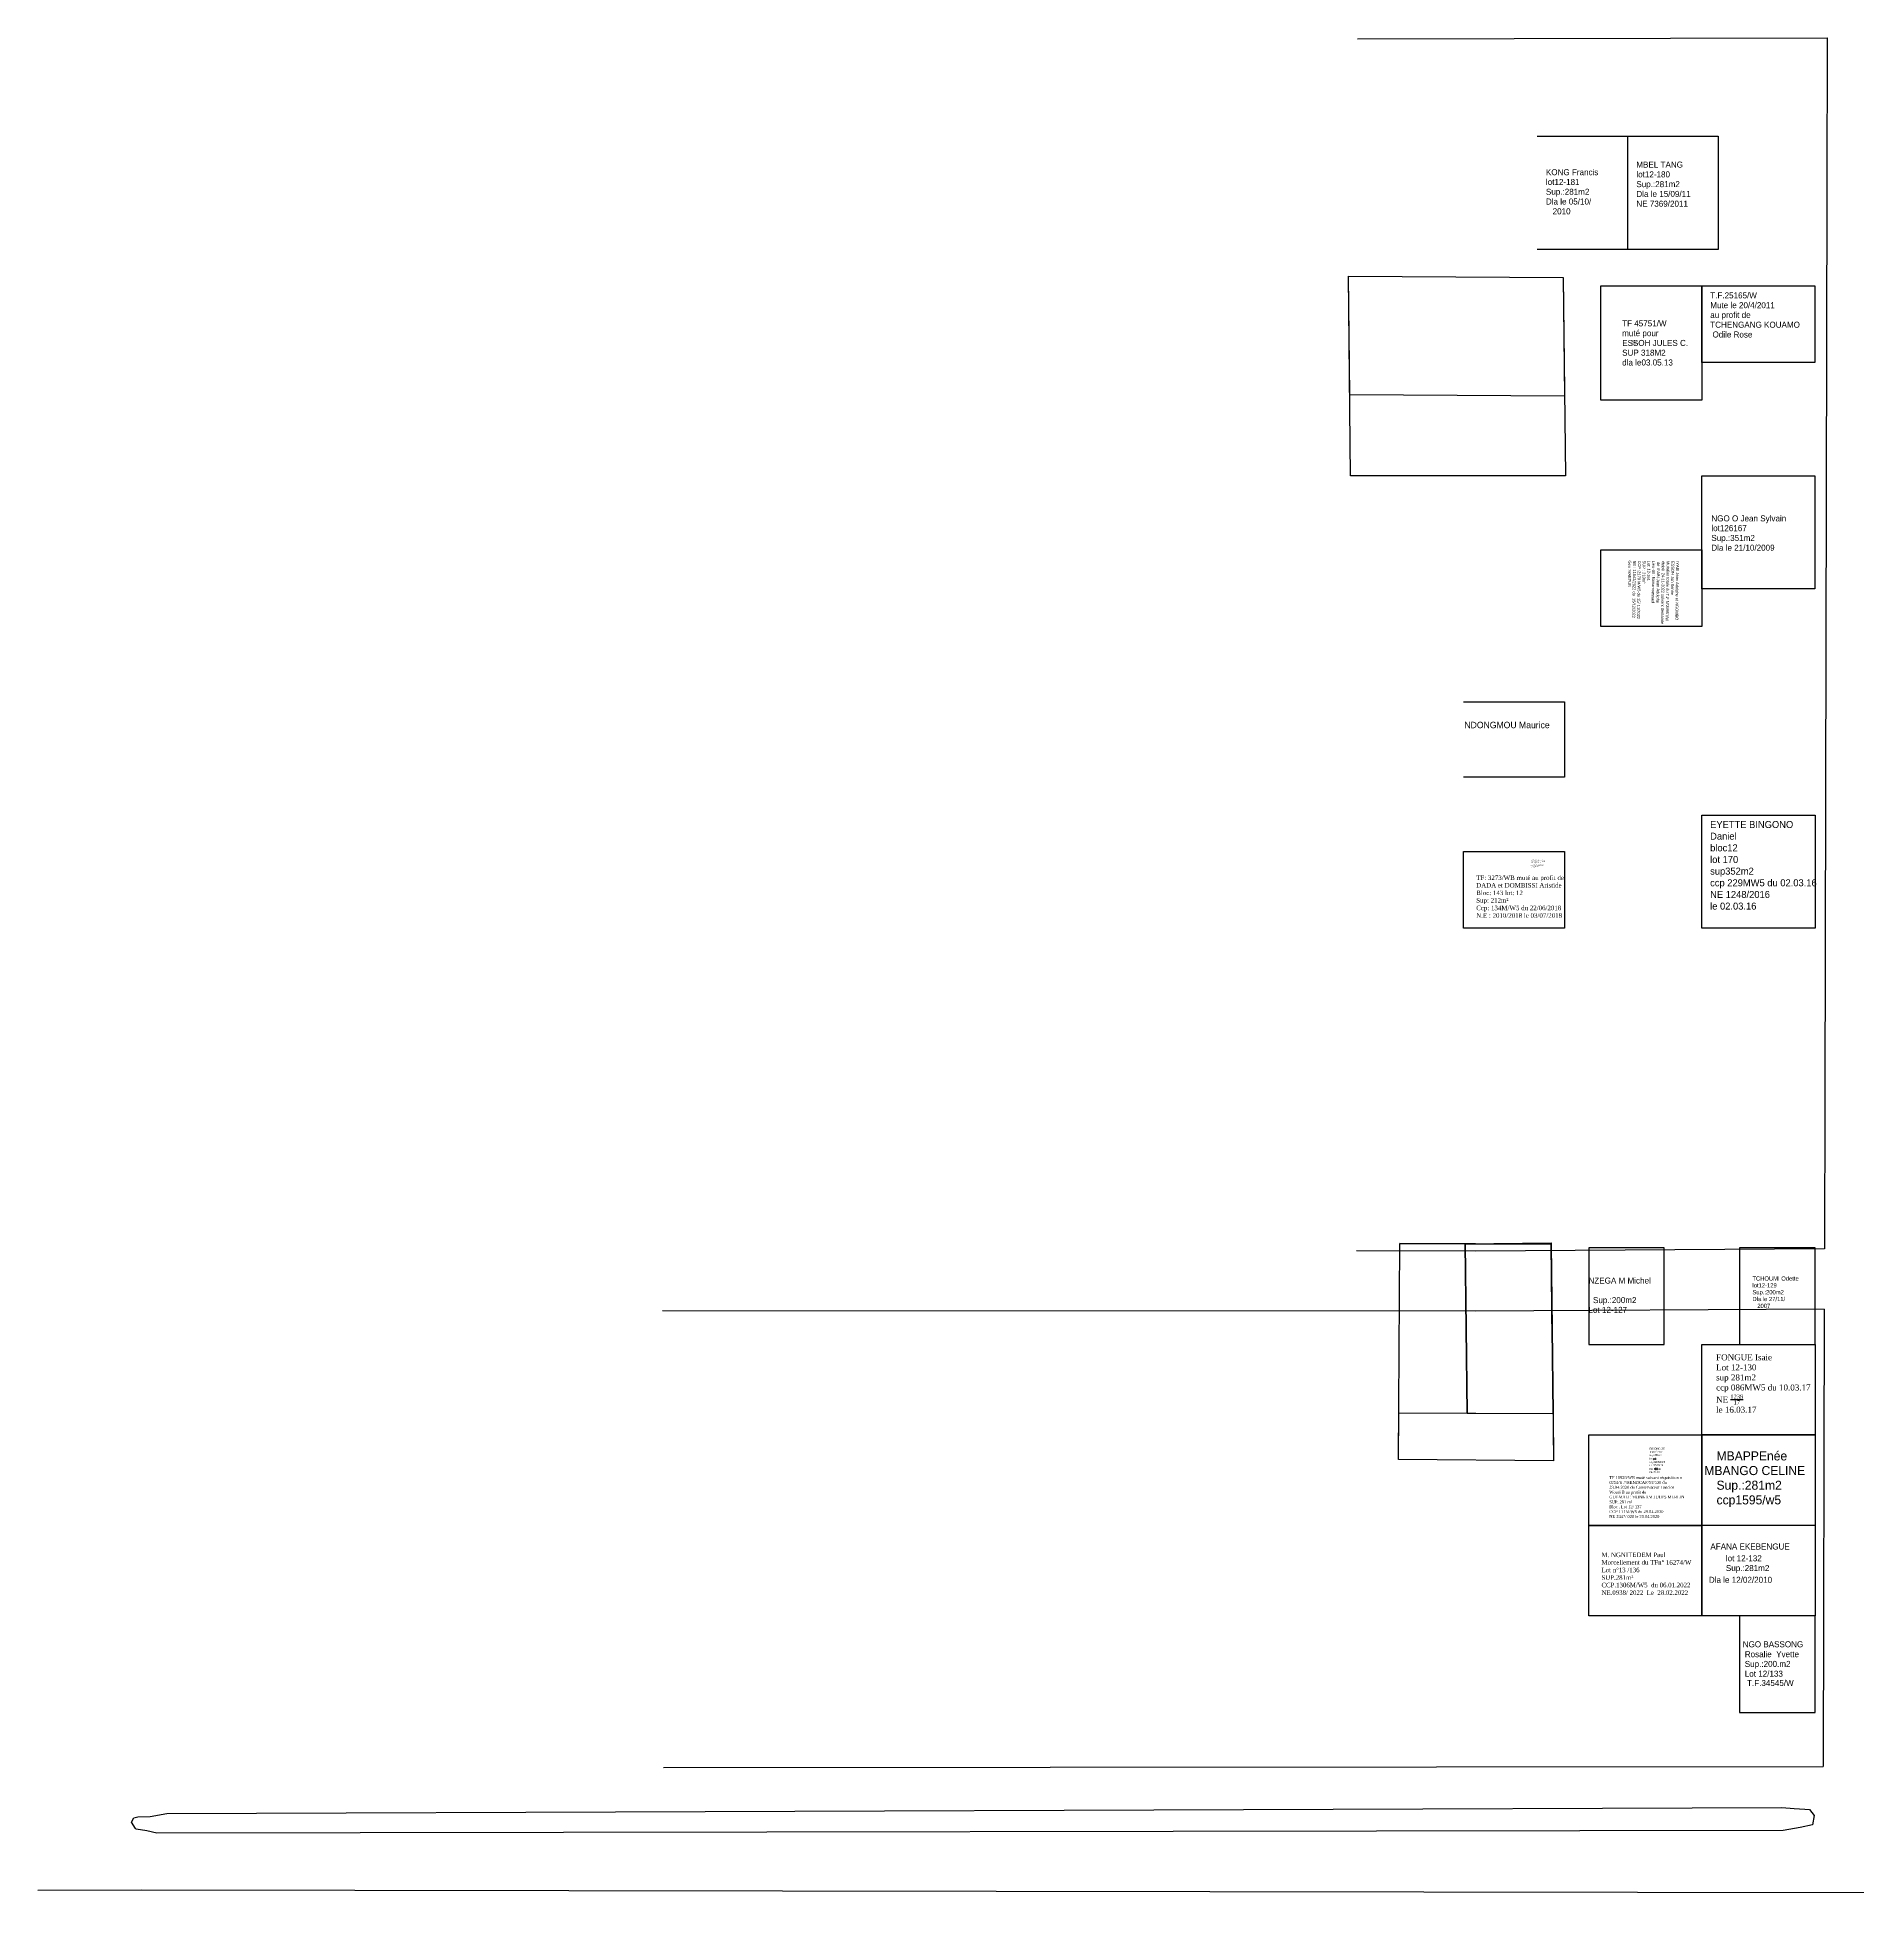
# Model space of a CAD drawing. Header units: millimetres. Extents: x 579832 to 917290, y 449831 to 1452191.
# Drawn here: x 915948.9 to 916250.5, y 1451291.8 to 1451604.1 of the extents above; entities that cross this region are included whole.
import ezdxf

# ---------------------------------------------------------------- set-up
doc = ezdxf.new("R2010")
doc.units = ezdxf.units.MM
doc.header["$LTSCALE"] = 10
for name, color, linetype in [('end maj 26 02 2021', 7, 'Continuous'), ('MAJ FER 2022', 7, 'Continuous'), ('MAJ JAN 2022', 1, 'Continuous')]:
    doc.layers.add(name, color=color, linetype=linetype)
doc.styles.add('Times 1.0', font='times.ttf', dxfattribs={"width": 0.99, "height": 1})

msp = doc.modelspace()

# ---------------------------------------------------------------- linework, layer by layer
at = {"color": 6, "lineweight": 30, "flags": 128}
msp.add_lwpolyline([(916224.7, 1451519.26), (916224.7, 1451512.8), (916224.71, 1451506.55), (916207.96, 1451506.55), (916207.96, 1451519.26)], close=True, dxfattribs=at)
at = {"layer": 'end maj 26 02 2021', "ltscale": 0.0014}
for p, q in [((916197.43, 1451587.8), (916212.41, 1451587.8)), ((916212.41, 1451587.8), (916212.41, 1451569.05)), ((916212.41, 1451587.8), (916227.43, 1451587.8)), ((916227.43, 1451587.8), (916227.42, 1451581.55)), ((916227.42, 1451581.55), (916227.41, 1451569.05)), ((916212.41, 1451569.05), (916197.42, 1451569.05)), ((916227.41, 1451569.05), (916212.41, 1451569.05)), ((916224.7, 1451531.54), (916243.45, 1451531.54)), ((916224.7, 1451519.25), (916224.7, 1451531.54)), ((916243.45, 1451531.54), (916243.45, 1451512.8)), ((916224.7, 1451512.8), (916224.7, 1451519.25)), ((916243.45, 1451512.8), (916224.7, 1451512.8)), ((916199.73, 1451404.18), (916174.63, 1451404.27)), ((916199.91, 1451388.33), (916199.73, 1451404.18)), ((916224.72, 1451342.56), (916224.72, 1451357.56)), ((916243.47, 1451357.56), (916243.47, 1451342.56)), ((916230.97, 1451342.56), (916224.72, 1451342.56))]:
    msp.add_line(p, q, dxfattribs=at)
at = {"layer": 'end maj 26 02 2021', "color": 3, "ltscale": 0.0014}
for p, q in [((916224.7, 1451563.04), (916243.45, 1451563.04)), ((916224.7, 1451550.3), (916224.7, 1451563.04)), ((916243.45, 1451563.04), (916243.45, 1451550.29)), ((916243.45, 1451550.29), (916224.7, 1451550.3))]:
    msp.add_line(p, q, dxfattribs=at)
at = {"layer": 'end maj 26 02 2021'}
for p, q in [((916185.21, 1451494.05), (916201.96, 1451494.05)), ((916201.96, 1451494.05), (916201.96, 1451481.55)), ((916201.96, 1451481.55), (916185.21, 1451481.56)), ((916243.46, 1451403.55), (916230.96, 1451403.55)), ((916230.96, 1451403.55), (916230.96, 1451387.55)), ((916243.47, 1451387.55), (916243.46, 1451403.55)), ((916230.96, 1451387.55), (916243.47, 1451387.55)), ((916224.71, 1451372.56), (916243.47, 1451372.56)), ((916224.72, 1451357.56), (916224.71, 1451372.56)), ((916243.47, 1451372.56), (916243.47, 1451357.56)), ((916243.47, 1451357.56), (916224.72, 1451357.56)), ((916243.47, 1451342.56), (916230.97, 1451342.56)), ((916230.97, 1451342.56), (916230.97, 1451326.56)), ((916243.47, 1451326.56), (916243.47, 1451342.56)), ((916230.97, 1451326.56), (916243.47, 1451326.56))]:
    msp.add_line(p, q, dxfattribs=at)
for points in [[(916167.62, 1451603.93), (916245.46, 1451604.14)], [(916245.46, 1451604.14), (916245.01, 1451403.41)], [(916245.01, 1451403.41), (916187.19, 1451403.04), (916167.47, 1451403.06)], [(916244.99, 1451393.41), (916187.22, 1451393.04), (916052.46, 1451393.13)], [(916244.99, 1451393.41), (916244.82, 1451317.59)], [(916052.6, 1451317.45), (916244.82, 1451317.59)], [(915948.89, 1451297.1), (915966.06, 1451297.15), (916214.02, 1451296.79), (916262.82, 1451296.73), (916295.57, 1451293.6), (916303.98, 1451291.77)]]:
    msp.add_lwpolyline(points, dxfattribs=at)
at = {"layer": 'end maj 26 02 2021', "ltscale": 0.0014, "flags": 128}
for points in [[(916166.16, 1451564.61), (916201.72, 1451564.39), (916202.11, 1451531.54), (916166.46, 1451531.54)], [(916166.16, 1451564.61), (916201.72, 1451564.39), (916201.95, 1451544.72), (916166.34, 1451544.94)], [(916174.63, 1451404.27), (916199.74, 1451404.18), (916200.14, 1451368.27), (916174.44, 1451368.46)], [(916174.48, 1451376.21), (916200.05, 1451376.12), (916200.14, 1451368.27), (916174.44, 1451368.46)]]:
    msp.add_lwpolyline(points, close=True, dxfattribs=at)
at = {"layer": 'end maj 26 02 2021', "color": 3, "linetype": 'ByBlock', "lineweight": -3, "ltscale": 0.0014, "flags": 128}
for points in [[(916166.16, 1451564.61), (916201.72, 1451564.39), (916202.11, 1451531.54), (916166.46, 1451531.54)], [(916174.63, 1451404.27), (916199.74, 1451404.18), (916200.14, 1451368.27), (916174.44, 1451368.46)], [(916205.96, 1451372.56), (916224.71, 1451372.56), (916224.71, 1451357.56), (916205.96, 1451357.56)], [(916205.96, 1451372.56), (916224.71, 1451372.56), (916224.71, 1451357.56), (916205.96, 1451357.56)]]:
    msp.add_lwpolyline(points, close=True, dxfattribs=at)
at = {"layer": 'end maj 26 02 2021', "color": 3, "ltscale": 0.0014, "flags": 128}
msp.add_lwpolyline([(916207.95, 1451563.04), (916224.7, 1451563.04), (916224.7, 1451550.3), (916224.7, 1451544.04), (916207.95, 1451544.04)], close=True, dxfattribs=at)
at = {"layer": 'end maj 26 02 2021', "color": 150, "linetype": 'ByBlock', "lineweight": -3, "ltscale": 0.0014, "flags": 128}
for points in [[(916224.71, 1451475.3), (916243.46, 1451475.3), (916243.46, 1451456.55), (916224.71, 1451456.53)], [(916185.49, 1451404.23), (916199.73, 1451404.16), (916200.14, 1451368.27), (916174.44, 1451368.46), (916174.47, 1451376.21), (916185.8, 1451376.17)]]:
    msp.add_lwpolyline(points, close=True, dxfattribs=at)
at = {"layer": 'end maj 26 02 2021', "color": 3, "lineweight": -3, "ltscale": 0.0014, "flags": 128}
msp.add_lwpolyline([(916185.21, 1451469.24), (916201.96, 1451469.23), (916201.96, 1451456.56), (916185.21, 1451456.55)], close=True, dxfattribs=at)
at = {"layer": 'end maj 26 02 2021', "color": 3}
msp.add_lwpolyline([(916201.96, 1451469.23), (916201.96, 1451456.56), (916185.21, 1451456.55), (916185.21, 1451469.24)], close=True, dxfattribs=at)
at = {"layer": 'end maj 26 02 2021', "color": 6, "linetype": 'ByBlock', "lineweight": -3, "ltscale": 0.0014, "flags": 128}
msp.add_lwpolyline([(916185.49, 1451404.23), (916199.73, 1451404.39), (916200.14, 1451368.27), (916174.44, 1451368.46), (916174.48, 1451376.23), (916185.81, 1451376.17)], close=True, dxfattribs=at)
at = {"layer": 'end maj 26 02 2021', "ltscale": 0.0014, "flags": 128}
for points in [[(916185.48, 1451404.23), (916185.8, 1451376.17), (916200.05, 1451376.12), (916199.73, 1451404.16), (916185.48, 1451404.23)], [(916185.48, 1451404.23), (916199.74, 1451404.18), (916199.74, 1451404.18), (916200.05, 1451376.12)]]:
    msp.add_lwpolyline(points, dxfattribs=at)
at = {"layer": 'end maj 26 02 2021', "flags": 128}
msp.add_lwpolyline([(916218.46, 1451403.56), (916205.96, 1451403.56), (916205.96, 1451387.56), (916218.46, 1451387.56)], close=True, dxfattribs=at)
at = {"layer": 'end maj 26 02 2021', "color": 150, "linetype": 'ByBlock', "lineweight": -3, "ltscale": 0.0014, "flags": 128}
msp.add_lwpolyline([(916230.96, 1451387.55), (916243.47, 1451387.55), (916243.47, 1451372.56), (916224.71, 1451372.56), (916224.71, 1451387.56), (916230.96, 1451387.55)], dxfattribs=at)
at = {"layer": 'end maj 26 02 2021'}
msp.add_lwpolyline([(915968.61, 1451306.52), (915966.97, 1451306.92), (915965.19, 1451307.2), (915965.07, 1451307.33), (915964.44, 1451308.35), (915964.84, 1451309.11), (915965.47, 1451309.23), (915967.51, 1451309.33), (915970.31, 1451309.8), (916237.98, 1451310.81), (916240.01, 1451310.66), (916241.79, 1451310.5), (916242.55, 1451310.49), (916243.3, 1451309.47), (916243.03, 1451307.94), (916240.99, 1451307.47), (916238.18, 1451307)], close=True, dxfattribs=at)
at = {"layer": 'MAJ JAN 2022', "lineweight": -3, "ltscale": 0.0014, "flags": 128}
msp.add_lwpolyline([(916205.96, 1451357.56), (916224.72, 1451357.56), (916224.72, 1451342.56), (916218.47, 1451342.56), (916205.96, 1451342.56)], close=True, dxfattribs=at)

# ---------------------------------------------------------------- texts
at = {"color": 3, "insert": (916220.93, 1451517.37), "char_height": 0.4757, "width": 35.5705, "attachment_point": 1, "rotation": 269.1643}
msp.add_mtext('{\\C0;IYABI Jean Adolphe et NGOMBO \\PESSOH Jan Senne \\PMutation totale du T.F N°28951/W\\Pétabli  24-11-2022 suivant demande\\P de IYABI Jean Adolphe\\PLieu-dit : Bonamoussadi\\PLot: 12-161\\PSUP : 213m²\\PCCP :2170 M/W5 du 15/ 11/2022\\PNE : 11542/2022 du  15/12/2022\\PGeo :MAETUR}', dxfattribs=at)
at = {"layer": 'end maj 26 02 2021'}
for s, height, p in [('KONG Francis', 1, (916198.86, 1451581.35)), ('Sup.:281m2', 1, (916198.86, 1451578.11)), ('lot12-181', 1, (916198.86, 1451579.73)), ('Dla le 05/10/', 1, (916198.86, 1451576.49)), ('   2010', 1, (916198.86, 1451574.87)), ('Mute le 20/4/2011', 1, (916226.1, 1451559.31)), ('TCHENGANG KOUAMO', 1, (916226.1, 1451556.07)), ('au profit de', 1, (916226.1, 1451557.69)), ('lot12-164', 0.1, (916213.04, 1451553.56)), ('Sup.: 318 m2', 0.1, (916213.04, 1451553.4)), ('Dla le 28/06/', 0.1, (916213.04, 1451553.24)), ('TONKWA Rose', 0.1, (916213.06, 1451553.75)), ('MBATCHA née ', 0.1, (916213.06, 1451553.91)), ('   2011', 0.1, (916213.04, 1451553.07)), (' Odile Rose', 1, (916226.1, 1451554.45)), ('NGO O Jean Sylvain', 1, (916226.28, 1451523.97)), ('lot126167', 1, (916226.28, 1451522.35)), ('Sup.:351m2', 1, (916226.28, 1451520.73)), ('Dla le 21/10/2009', 1, (916226.28, 1451519.11)), ('TCHOUMI Odette', 0.7, (916233.09, 1451398.13)), ('lot12-129', 0.7, (916233.09, 1451397)), ('Sup.:200m2', 0.7, (916233.09, 1451395.86)), ('Dla le 27/11/', 0.7, (916233.09, 1451394.73)), ('   2007', 0.7, (916233.09, 1451393.6)), ('AFANA EKEBENGUE', 1, (916226.12, 1451353.56)), ('Sup.:281m2', 1, (916228.69, 1451349.99)), ('lot 12-132', 1, (916228.69, 1451351.61)), ('Dla le 12/02/2010', 1, (916225.87, 1451348.04))]:
    msp.add_text(s, height=height, dxfattribs=at).set_placement(p)
at = {"layer": 'end maj 26 02 2021', "ltscale": 0.0014}
for s, p in [('lot12-180', (916213.85, 1451580.99)), ('MBEL TANG', (916213.85, 1451582.61)), ('Sup.:281m2', (916213.85, 1451579.37)), ('Dla le 15/09/11', (916213.85, 1451577.75)), ('NE 7369/2011', (916213.85, 1451576.13))]:
    msp.add_text(s, height=1, dxfattribs=at).set_placement(p)
at = {"layer": 'end maj 26 02 2021', "color": 1, "ltscale": 0.0014}
for s, p in [('T.F.25165/W', (916226.1, 1451560.93)), ('TF 45751/W', (916211.5, 1451556.29)), ('muté pour', (916211.5, 1451554.67)), ('ESSOH JULES C.', (916211.5, 1451553.05)), ('SUP 318M2', (916211.5, 1451551.43)), ('dla le03.05.13', (916211.5, 1451549.81))]:
    msp.add_text(s, height=1, dxfattribs=at).set_placement(p)
at = {"layer": 'end maj 26 02 2021', "color": 0}
for s, height, p in [('NDONGMOU Maurice', 1.0686, (916185.35, 1451489.69)), ('MBAPPEnée', 1.5, (916227.14, 1451368.33)), ('MBAPPEnée', 1.5, (916227.14, 1451368.33)), ('MBAPPEnée', 1.5, (916227.14, 1451368.33)), ('MBAPPEnée', 1.5, (916227.14, 1451368.33)), ('MBANGO CELINE', 1.5, (916225.12, 1451365.9)), ('MBANGO CELINE', 1.5, (916225.12, 1451365.9)), ('MBANGO CELINE', 1.5, (916225.12, 1451365.9)), ('MBANGO CELINE', 1.5, (916225.12, 1451365.9)), ('Sup.:281m2', 1.5, (916227.14, 1451363.47)), ('Sup.:281m2', 1.5, (916227.14, 1451363.47)), ('Sup.:281m2', 1.5, (916227.14, 1451363.47)), ('Sup.:281m2', 1.5, (916227.14, 1451363.47)), ('ccp1595/w5', 1.5, (916227.14, 1451361.04)), ('ccp1595/w5', 1.5, (916227.14, 1451361.04)), ('ccp1595/w5', 1.5, (916227.14, 1451361.04)), ('ccp1595/w5', 1.5, (916227.14, 1451361.04))]:
    msp.add_text(s, height=height, dxfattribs=at).set_placement(p)
at = {"layer": 'end maj 26 02 2021', "color": 7}
for s, p in [('NZEGA M Michel', (916205.92, 1451397.64)), ('Lot 12-127', (916205.92, 1451392.78)), ('  Sup.:200m2', (916205.92, 1451394.4)), ('NGO BASSONG', (916231.48, 1451337.36)), ('Sup.:200.m2', (916231.82, 1451334.1)), ('Rosalie  Yvette', (916231.82, 1451335.71)), ('Lot 12/133', (916231.82, 1451332.48))]:
    msp.add_text(s, height=1, dxfattribs=at).set_placement(p)
at = {"layer": 'end maj 26 02 2021', "color": 1}
msp.add_text('T.F.34545/W', height=1, dxfattribs=at).set_placement((916232.2, 1451330.94))
at = {"layer": 'end maj 26 02 2021', "color": 7, "attachment_point": 1}
for s, insert, char_height, width in [('EYETTE BINGONO\\PDaniel\\Pbloc12\\Plot 170\\Psup352m2\\Pccp 229MW5 du 02.03.16\\PNE 1248/2016\\Ple 02.03.16', (916226.08, 1451474.31), 1.1588, 18.4), ('{\\C1;TFn°3273/W Muté au profit de\\P}DOMBISSI Aristide et DOUMBI DADA Josph lot12-143\\Psup212m2\\Pccp 064M/W5 du 21.06.2016\\PNE 4652/2016 le\\P22.06.2016', (916196.3, 1451467.89), 0.1251, 2.4948)]:
    msp.add_mtext(s, dxfattribs=dict(at, insert=insert, char_height=char_height, width=width))
at = {"layer": 'end maj 26 02 2021', "insert": (916187.31, 1451465.28), "char_height": 0.75, "attachment_point": 1}
msp.add_mtext_dynamic_manual_height_columns('{\\fTimes New Roman|b0|i0|c0|p18;\\C1;TF: 3273/WB muté au profit de\\C256;\\PDADA et DOMBISSI Aristide\\PBloc: 143 lot: 12\\PSup: 212m²\\PCcp: 134M/W5 du 22/06/2018\\PN.E : 2010/2018 le 03/07/2018}', width=126.9745, gutter_width=12.5, heights=[49.26], dxfattribs=at)
at = {"layer": 'end maj 26 02 2021', "color": 150, "linetype": 'ByBlock', "lineweight": -3, "ltscale": 0.0014, "attachment_point": 1, "style": 'Times 1.0'}
for s, insert, char_height, width in [('\\A1;FONGUE Isaie\\PLot 12-130\\Psup 281m2\\Pccp 086MW5 du 10.03.17\\PNE {\\H0.7x;\\S1238/17;}\\Ple 16.03.17', (916227.07, 1451385.92), 1, 85.2564), ('\\A1;BIKONO ZE Jean clause\\Psup 281m²\\Plot {\\H0.7x;\\S12/137;}\\Pccp 667MW5 du 07.08.19\\PNE {\\H0.7x;\\S4073/2019;} le 04.09.19', (916216.03, 1451370.43), 0.3133, 2.9737), ('{\\C1;TF 10929/WB muté suivant réquisition n\\P0254/Y.7/MINDCAF/5/P530 du 23.04.2020 du Conservateur Foncier Wouri B au profit de\\C256;\\PGUEMALE MONKAM JULES MERLIN\\PSUP. 281 m²\\PBloc , Lot 12/ 137\\PCCP 111M/W5 du 29.04.2020\\PNE 2447/ 020 le 29.04.2020}', (916209.37, 1451365.73), 0.4841, 11.7067)]:
    msp.add_mtext(s, dxfattribs=dict(at, insert=insert, char_height=char_height, width=width))
at = {"layer": 'MAJ FER 2022', "color": 150, "linetype": 'ByBlock', "lineweight": -3, "ltscale": 0.0014, "insert": (916208.07, 1451353.05), "char_height": 0.75, "width": 15.5108, "attachment_point": 1, "style": 'Times 1.0'}
msp.add_mtext('{\\fTimes New Roman|b0|i0|c186|p18;\\C7;M\\fTimes New Roman|b0|i0|c0|p18;. NGNITEDEM Paul \\P\\C1;Morcellement du TFn° 16274/W\\fTimes New Roman|b0|i0|c186|p18;\\P\\C7;Lot n°1\\fTimes New Roman|b0|i0|c0|p18;3\\fTimes New Roman|b0|i0|c186|p18; /1\\fTimes New Roman|b0|i0|c0|p18;36\\fTimes New Roman|b0|i0|c186|p18;\\PSUP.\\fTimes New Roman|b0|i0|c0|p18;281\\fTimes New Roman|b0|i0|c186|p18;m²\\PCCP.\\fTimes New Roman|b0|i0|c0|p18;1306\\fTimes New Roman|b0|i0|c186|p18;M/W5  du \\fTimes New Roman|b0|i0|c0|p18;06.01.2022\\P\\fTimes New Roman|b0|i0|c186|p18;NE.\\fTimes New Roman|b0|i0|c0|p18;0938\\fTimes New Roman|b0|i0|c186|p18;/ 20\\fTimes New Roman|b0|i0|c0|p18;22 \\fTimes New Roman|b0|i0|c186|p18; Le\\fTimes New Roman|b0|i0|c0|p18; \\fTimes New Roman|b0|i0|c186|p18; \\fTimes New Roman|b0|i0|c0|p18;28.02.2022}', dxfattribs=at)

doc.saveas('drawing.dxf')
